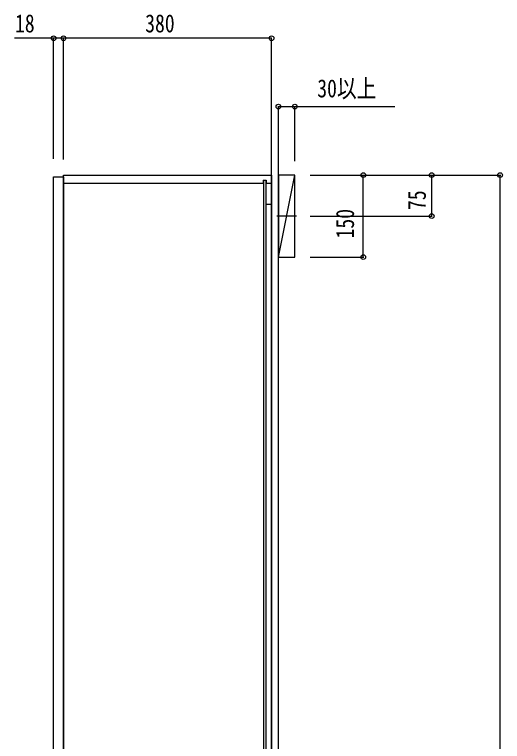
# Model space of a CAD drawing. Units: millimetres, scale not verified. Extents: x -4205 to 4205, y -2970 to 2970.
# Drawn here: x 1776 to 2667, y -13 to 1315 of the extents above; entities that cross this region are included whole.
import ezdxf
from ezdxf.enums import TextEntityAlignment as Align

# ---------------------------------------------------------------- set-up
doc = ezdxf.new("R2010")
doc.units = ezdxf.units.MM
doc.header["$LTSCALE"] = 20
for name, color, linetype in [('0-3_YKK_12', 2, 'Continuous'), ('0-5_YKK_D', 6, 'Continuous'), ('0-7_YSS_K', 3, 'Continuous')]:
    doc.layers.add(name, color=color, linetype=linetype)
doc.styles.add('ＭＳ ゴシック', font='')
doc.styles.get('ＭＳ ゴシック').set_extended_font_data('MS Gothic')

msp = doc.modelspace()

# ---------------------------------------------------------------- linework, layer by layer
at = {"layer": '0-3_YKK_12'}
for p, q in [((2230.02, 1012.5), (2230.02, 1007)), ((2230.02, 1012.5), (2235.02, 1012.5)), ((2230.52, 1012.5), (2230.52, -1158.5)), ((2234.52, 1012.5), (2234.52, -1158.5)), ((2235.02, 1012.5), (2235.02, 1007)), ((1865.02, 1007), (2230.02, 1007)), ((2235.02, 1007), (2245.02, 1007)), ((2234.52, 968.5), (2245.02, 968.5)), ((2290.31, 947), (2254.73, 947))]:
    msp.add_line(p, q, dxfattribs=at)
for points in [[(1865.02, -1165), (1847.02, -1165), (1847.02, 1019), (1865.02, 1019)], [(2245.02, -1168), (1865.02, -1168), (1865.02, 1022), (2245.02, 1022)]]:
    msp.add_lwpolyline(points, close=True, dxfattribs=at)
at = {"layer": '0-5_YKK_D'}
for p, q in [((1847.02, 1051.37), (1847.02, 1273)), ((1865.02, 1050.59), (1865.02, 1273)), ((1865.02, 1050.59), (1865.02, 1273)), ((2245.02, 1272), (1865.02, 1272)), ((2245.02, 1034.08), (2245.02, 1273)), ((2257.52, 1046.08), (2257.52, 1148)), ((2287.52, 1047.48), (2287.52, 1148)), ((2315.64, 1022), (2413.52, 1022)), ((2315.64, 1022), (2663.52, 1022)), ((2315.64, 1022), (2538.52, 1022)), ((2412.52, 872), (2412.52, 1022)), ((2537.52, 947), (2537.52, 1022)), ((2662.52, -1168), (2662.52, 1022)), ((2315.64, 947), (2538.52, 947)), ((2315.64, 872), (2413.52, 872))]:
    msp.add_line(p, q, dxfattribs=at)
for points in [[(1865.02, 1272), (1847.02, 1272), (1775.62, 1272)], [(2257.52, 1147), (2287.52, 1147), (2469.92, 1147)]]:
    msp.add_lwpolyline(points, dxfattribs=at)
for centre in [(1847.02, 1272), (1865.02, 1272), (1865.02, 1272), (2245.02, 1272), (2257.52, 1147), (2287.52, 1147), (2412.52, 1022), (2537.52, 1022), (2662.52, 1022), (2537.52, 947), (2412.52, 872)]:
    msp.add_circle(centre, 4.25, dxfattribs=at)
at = {"layer": '0-7_YSS_K'}
for p, q in [((2245.02, -1536), (2245.02, 1105.81)), ((2257.52, -1536), (2257.52, 1105.81)), ((2257.52, 872), (2287.52, 1022))]:
    msp.add_line(p, q, dxfattribs=at)
msp.add_lwpolyline([(2257.52, 872), (2287.52, 872), (2287.52, 1022), (2257.52, 1022)], close=True, dxfattribs=at)

# ---------------------------------------------------------------- texts
at = {"layer": '0-5_YKK_D', "style": 'ＭＳ ゴシック', "width": 0.8}
for s, p in [('18', (1776.42, 1272.8)), ('380', (2014.22, 1272.8)), ('30以上', (2328.52, 1154))]:
    msp.add_text(s, height=32.99, dxfattribs=at).set_placement(p, align=Align.BOTTOM_LEFT)
for s, p in [('75', (2536.72, 958.1)), ('150', (2405.52, 906.2))]:
    msp.add_text(s, height=32.99, rotation=90, dxfattribs=at).set_placement(p, align=Align.BOTTOM_LEFT)

doc.saveas('drawing.dxf')
